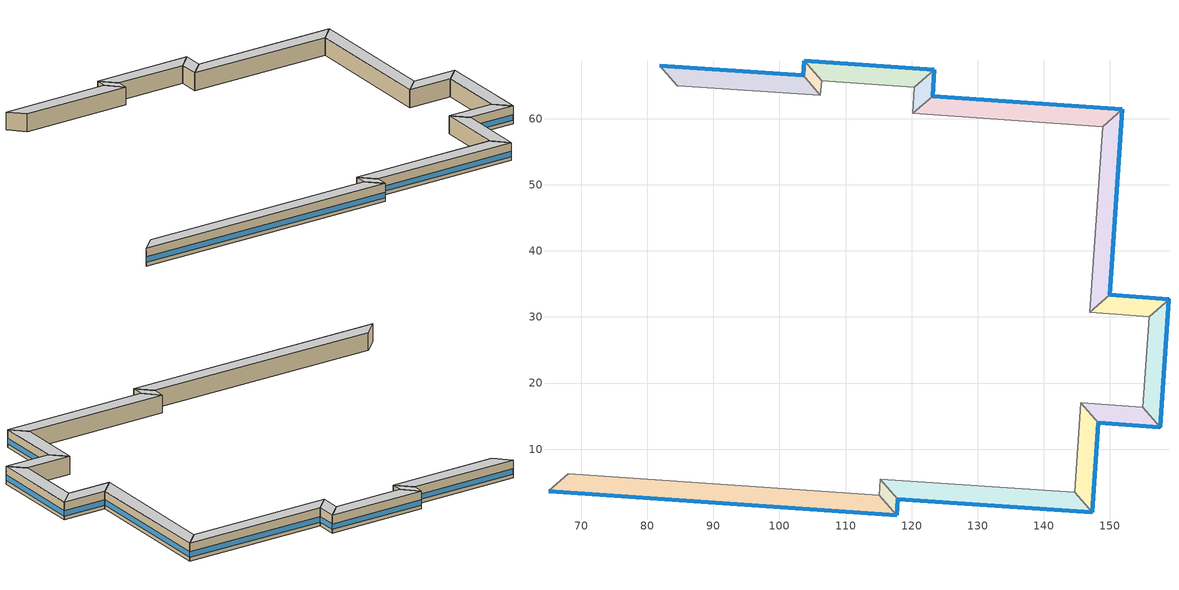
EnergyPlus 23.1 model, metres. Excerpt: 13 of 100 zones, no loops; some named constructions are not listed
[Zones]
Building Story 1 ThermalZone 10
 floor ground (Typical Insulated Carpeted 8in Slab Floor): 157.59,13.33 148.22,14 145.59,17.01 154.97,16.35 z0
 wall outside (Typical Insulated Steel Framed Exterior Wall R-12.99): 148.22,14 157.59,13.33 z0:3.6
 wall adiabatic (Typical Interior Wall): 157.59,13.33 154.97,16.35 145.59,17.01 148.22,14 z0:3.6
 window (U 0.55 SHGC 0.25): 148.24,13.99 157.57,13.33 z0.76:1.85
 ceiling adiabatic (Typical Interior Floor): 154.97,16.35 145.59,17.01 148.22,14 157.59,13.33 z3.6
Building Story 1 ThermalZone 11
 floor ground (Typical Insulated Carpeted 8in Slab Floor): 148.22,14 147.3,0.45 144.67,3.46 145.59,17.01 z0
 wall outside (Typical Insulated Steel Framed Exterior Wall R-12.99): 147.3,0.45 148.22,14 z0:3.6
 wall adiabatic (Typical Interior Wall): 148.22,14 145.59,17.01 144.67,3.46 147.3,0.45 z0:3.6
 window (U 0.55 SHGC 0.25): 147.3,0.47 148.21,13.97 z0.76:1.85
 ceiling adiabatic (Typical Interior Floor): 145.59,17.01 144.67,3.46 147.3,0.45 148.22,14 z3.6
Building Story 1 ThermalZone 12
 floor ground (Typical Insulated Carpeted 8in Slab Floor): 147.3,0.45 117.9,2.44 115.27,5.46 144.67,3.46 z0
 wall outside (Typical Insulated Steel Framed Exterior Wall R-12.99): 117.9,2.44 147.3,0.45 z0:3.6
 wall adiabatic (Typical Interior Wall): 147.3,0.45 144.67,3.46 115.27,5.46 117.9,2.44 z0:3.6
 window (U 0.55 SHGC 0.25): 117.93,2.44 147.27,0.45 z0.76:1.84
 ceiling adiabatic (Typical Interior Floor): 144.67,3.46 115.27,5.46 117.9,2.44 147.3,0.45 z3.6
Building Story 1 ThermalZone 13
 floor ground (Typical Insulated Carpeted 8in Slab Floor): 117.9,2.44 117.74,0 115.11,3.02 115.27,5.46 z0
 wall outside (Typical Insulated Steel Framed Exterior Wall R-12.99): 117.74,0 117.9,2.44 z0:3.6
 wall adiabatic (Typical Interior Wall): 117.9,2.44 115.27,5.46 115.11,3.02 117.74,0 z0:3.6
 window (U 0.55 SHGC 0.25): 117.74,0.03 117.9,2.42 z0.76:1.86
 ceiling adiabatic (Typical Interior Ceiling): 115.27,5.46 115.11,3.02 117.74,0 117.9,2.44 z3.6
Building Story 1 ThermalZone 14
 floor ground (Typical Insulated Carpeted 8in Slab Floor): 117.74,0 65.06,3.67 68.09,6.29 115.11,3.02 z0
 wall outside (Typical Insulated Steel Framed Exterior Wall R-12.99): 65.06,3.67 117.74,0 z0:3.6
 wall adiabatic (Typical Interior Wall): 117.74,0 115.11,3.02 68.09,6.29 65.06,3.67 z0:3.6
 window (U 0.55 SHGC 0.25): 65.09,3.66 117.71,0 z0.76:1.84
 ceiling adiabatic (Typical Interior Ceiling): 115.11,3.02 68.09,6.29 65.06,3.67 117.74,0 z3.6
Building Story 1 ThermalZone 2
 floor ground (Typical Insulated Carpeted 8in Slab Floor): 81.9,67.97 103.58,66.53 106.2,63.5 84.54,64.97 z0
 wall outside (Typical Insulated Steel Framed Exterior Wall R-12.99): 103.58,66.53 81.9,67.97 z0:3.6
 wall adiabatic (Typical Interior Wall): 81.9,67.97 84.54,64.97 106.2,63.5 103.58,66.53 z0:3.6
 window (U 0.55 SHGC 0.25): 103.56,66.53 81.92,67.97 z0.76:1.84
 ceiling adiabatic (Typical Interior Floor): 84.54,64.97 106.2,63.5 103.58,66.53 81.9,67.97 z3.6
Building Story 1 ThermalZone 3
 floor ground (Typical Insulated Carpeted 8in Slab Floor): 103.58,66.53 103.75,68.75 106.37,65.72 106.2,63.5 z0
 wall outside (Typical Insulated Steel Framed Exterior Wall R-12.99): 103.75,68.75 103.58,66.53 z0:3.6
 wall adiabatic (Typical Interior Wall): 103.58,66.53 106.2,63.5 106.37,65.72 103.75,68.75 z0:3.6
 window (U 0.55 SHGC 0.25): 103.75,68.72 103.59,66.55 z0.76:1.87
 ceiling adiabatic (Typical Interior Floor): 106.2,63.5 106.37,65.72 103.75,68.75 103.58,66.53 z3.6
Building Story 1 ThermalZone 4
 floor ground (Typical Insulated Carpeted 8in Slab Floor): 103.75,68.75 123.43,67.41 120.42,64.78 106.37,65.72 z0
 wall outside (Typical Insulated Steel Framed Exterior Wall R-12.99): 123.43,67.41 103.75,68.75 z0:3.6
 wall adiabatic (Typical Interior Wall): 103.75,68.75 106.37,65.72 120.42,64.78 123.43,67.41 z0:3.6
 window (U 0.55 SHGC 0.25): 123.4,67.42 103.78,68.75 z0.76:1.84
 ceiling adiabatic (Typical Interior Floor): 106.37,65.72 120.42,64.78 123.43,67.41 103.75,68.75 z3.6
Building Story 1 ThermalZone 5
 floor ground (Typical Insulated Carpeted 8in Slab Floor): 123.43,67.41 123.18,63.42 120.17,60.78 120.42,64.78 z0
 wall outside (Typical Insulated Steel Framed Exterior Wall R-12.99): 123.18,63.42 123.43,67.41 z0:3.6
 wall adiabatic (Typical Interior Wall): 123.43,67.41 120.42,64.78 120.17,60.78 123.18,63.42 z0:3.6
 window (U 0.55 SHGC 0.25): 123.18,63.44 123.43,67.39 z0.76:1.86
 ceiling adiabatic (Typical Interior Floor): 120.42,64.78 120.17,60.78 123.18,63.42 123.43,67.41 z3.6
Building Story 1 ThermalZone 6
 floor ground (Typical Insulated Carpeted 8in Slab Floor): 123.18,63.42 151.9,61.42 148.88,58.79 120.17,60.78 z0
 wall outside (Typical Insulated Steel Framed Exterior Wall R-12.99): 151.9,61.42 123.18,63.42 z0:3.6
 wall adiabatic (Typical Interior Wall): 123.18,63.42 120.17,60.78 148.88,58.79 151.9,61.42 z0:3.6
 window (U 0.55 SHGC 0.25): 151.87,61.42 123.2,63.41 z0.76:1.84
 ceiling adiabatic (Typical Interior Floor): 120.17,60.78 148.88,58.79 151.9,61.42 123.18,63.42 z3.6
Building Story 1 ThermalZone 7
 floor ground (Typical Insulated Carpeted 8in Slab Floor): 151.9,61.42 149.97,33.32 146.95,30.7 148.88,58.79 z0
 wall outside (Typical Insulated Steel Framed Exterior Wall R-12.99): 149.97,33.32 151.9,61.42 z0:3.6
 wall adiabatic (Typical Interior Wall): 151.9,61.42 148.88,58.79 146.95,30.7 149.97,33.32 z0:3.6
 window (U 0.55 SHGC 0.25): 149.98,33.34 151.9,61.39 z0.76:1.84
 ceiling adiabatic (Typical Interior Floor): 148.88,58.79 146.95,30.7 149.97,33.32 151.9,61.42 z3.6
Building Story 1 ThermalZone 8
 floor ground (Typical Insulated Carpeted 8in Slab Floor): 149.97,33.32 158.93,32.65 155.91,30.03 146.95,30.7 z0
 wall outside (Typical Insulated Steel Framed Exterior Wall R-12.99): 158.93,32.65 149.97,33.32 z0:3.6
 wall adiabatic (Typical Interior Wall): 149.97,33.32 146.95,30.7 155.91,30.03 158.93,32.65 z0:3.6
 window (U 0.55 SHGC 0.25): 158.91,32.66 150,33.32 z0.76:1.85
 ceiling adiabatic (Typical Interior Floor): 146.95,30.7 155.91,30.03 158.93,32.65 149.97,33.32 z3.6
Building Story 1 ThermalZone 9
 floor ground (Typical Insulated Carpeted 8in Slab Floor): 158.93,32.65 157.59,13.33 154.97,16.35 155.91,30.03 z0
 wall outside (Typical Insulated Steel Framed Exterior Wall R-12.99): 157.59,13.33 158.93,32.65 z0:3.6
 wall adiabatic (Typical Interior Wall): 158.93,32.65 155.91,30.03 154.97,16.35 157.59,13.33 z0:3.6
 window (U 0.55 SHGC 0.25): 157.6,13.35 158.93,32.63 z0.76:1.84
 ceiling adiabatic (Typical Interior Floor): 155.91,30.03 154.97,16.35 157.59,13.33 158.93,32.65 z3.6
[Material] Thermal Absorptance=0.9; Solar Absorptance=0.7
Name | Roughness | Thickness {m} | Conductivity {W/m-K} | Density {kg/m3} | Specific Heat {J/kg-K} | Visible Absorptance
100mm Normalweight concrete floor | MediumRough | 0.1016 | 2.31045 | 2322 | 832.557 | 0.7
25mm Stucco | Smooth | 0.0254 | 0.72 | 1856 | 840 | 0.7
5/8 in. Gypsum Board | MediumSmooth | 0.0159 | 0.16 | 800 | 1090 | 0.7
8 in. Normalweight Concrete Floor | MediumRough | 0.2032 | 2.31 | 2322 | 832 | 0.7
G01 13mm gypsum board | Smooth | 0.0127 | 0.160031 | 800.001 | 1090.73 | 0.5
[Material:NoMass] Roughness=Smooth; Thermal Absorptance=0.9; Solar Absorptance=0.7
Name | Thermal Resistance {m2-K/W} | Visible Absorptance
CP02 CARPET PAD; Typical Carpet Pad | 0.21648 | 0.8
Typical Insulation R-10.81 | 1.90342 | 0.7
[WindowMaterial:Gas]
Gap_1_W_0_0032: Gas Type=Air; Thickness {m}=0.0032
[WindowMaterial:Glazing] Optical Data Type=SpectralAverage; Infrared Transmittance at Normal Incidence=0; Back Side Infrared Hemispherical Emissivity=0.84; Conductivity {W/m-K}=1; Dirt Correction Factor for Solar and Visible Transmittance=1; Solar Diffusing=No
Name | Thickness {m} | Solar Transmittance at Normal Incidence | Front Side Solar Reflectance at Normal Incidence | Back Side Solar Reflectance at Normal Incidence | Visible Transmittance at Normal Incidence | Front Side Visible Reflectance at Normal Incidence | Back Side Visible Reflectance at Normal Incidence | Front Side Infrared Hemispherical Emissivity
Glass_2022F_LayerAvg | 0.0039 | 0.355897 | 0.394095 | 0.265645 | 0.677694 | 0.042734 | 0.05547 | 0.046
Glass_2175_LayerAvg | 0.0086 | 0.167758 | 0.217606 | 0.437978 | 0.416044 | 0.078729 | 0.10654 | 0.84
[Construction]
Typical Insulated Carpeted 8in Slab Floor: 8 in. Normalweight Concrete Floor, Typical Carpet Pad
Typical Insulated Steel Framed Exterior Wall R-12.99: 25mm Stucco, 5/8 in. Gypsum Board, Typical Insulation R-10.81, 5/8 in. Gypsum Board
Typical Interior Ceiling: CP02 CARPET PAD, 100mm Normalweight concrete floor
Typical Interior Floor: 100mm Normalweight concrete floor, CP02 CARPET PAD
Typical Interior Wall: G01 13mm gypsum board, G01 13mm gypsum board
U 0.55 SHGC 0.25: Glass_2175_LayerAvg, Gap_1_W_0_0032, Glass_2022F_LayerAvg
[Zone] Multiplier=1; Part of Total Floor Area=Yes
Building Story 1 ThermalZone 10; Building Story 1 ThermalZone 11; Building Story 1 ThermalZone 12; Building Story 1 ThermalZone 13; Building Story 1 ThermalZone 14; Building Story 1 ThermalZone 2; Building Story 1 ThermalZone 3; Building Story 1 ThermalZone 4; Building Story 1 ThermalZone 5; Building Story 1 ThermalZone 6; Building Story 1 ThermalZone 7; Building Story 1 ThermalZone 8; Building Story 1 ThermalZone 9
[Space] Space Type=Story Ground Blended Space Type
Name | Zone
Building Story 1 Space 10 | Building Story 1 ThermalZone 10
Building Story 1 Space 11 | Building Story 1 ThermalZone 11
Building Story 1 Space 12 | Building Story 1 ThermalZone 12
Building Story 1 Space 13 | Building Story 1 ThermalZone 13
Building Story 1 Space 14 | Building Story 1 ThermalZone 14
Building Story 1 Space 2 | Building Story 1 ThermalZone 2
Building Story 1 Space 3 | Building Story 1 ThermalZone 3
Building Story 1 Space 4 | Building Story 1 ThermalZone 4
Building Story 1 Space 5 | Building Story 1 ThermalZone 5
Building Story 1 Space 6 | Building Story 1 ThermalZone 6
Building Story 1 Space 7 | Building Story 1 ThermalZone 7
Building Story 1 Space 8 | Building Story 1 ThermalZone 8
Building Story 1 Space 9 | Building Story 1 ThermalZone 9
[InternalMass] Construction=InteriorFurnishings 1
Name | Zone or ZoneList | Space or SpaceList | Surface Area {m2}
Building Story 1 Space 5 Office OfficeLarge Data Center A  - Story Ground Mass; Building Story 1 Space 5 Office OfficeLarge Data Center C  - Story Ground Mass | Building Story 1 ThermalZone 5 | Building Story 1 Space 5 | 0.0201171
Building Story 1 Space 6 Office OfficeLarge Data Center A  - Story Ground Mass; Building Story 1 Space 6 Office OfficeLarge Data Center C  - Story Ground Mass | Building Story 1 ThermalZone 6 | Building Story 1 Space 6 | 0.144499
Building Story 1 Space 7 Office OfficeLarge Data Center A  - Story Ground Mass; Building Story 1 Space 7 Office OfficeLarge Data Center C  - Story Ground Mass | Building Story 1 ThermalZone 7 | Building Story 1 Space 7 | 0.141323
Building Story 1 Space 8 Office OfficeLarge Data Center A  - Story Ground Mass; Building Story 1 Space 8 Office OfficeLarge Data Center C  - Story Ground Mass | Building Story 1 ThermalZone 8 | Building Story 1 Space 8 | 0.0451333
Building Story 1 Space 9 Office OfficeLarge Data Center A  - Story Ground Mass; Building Story 1 Space 9 Office OfficeLarge Data Center C  - Story Ground Mass | Building Story 1 ThermalZone 9 | Building Story 1 Space 9 | 0.082965
Building Story 1 Space 10 Office OfficeLarge Data Center A  - Story Ground Mass; Building Story 1 Space 10 Office OfficeLarge Data Center C  - Story Ground Mass | Building Story 1 ThermalZone 10 | Building Story 1 Space 10 | 0.0470632
Building Story 1 Space 12 Office OfficeLarge Data Center A  - Story Ground Mass; Building Story 1 Space 12 Office OfficeLarge Data Center C  - Story Ground Mass | Building Story 1 ThermalZone 12 | Building Story 1 Space 12 | 0.147622
Building Story 1 Space 4 Office OfficeLarge Data Center A  - Story Ground Mass; Building Story 1 Space 4 Office OfficeLarge Data Center C  - Story Ground Mass | Building Story 1 ThermalZone 4 | Building Story 1 Space 4 | 0.0849601
Building Story 1 Space 14 Office OfficeLarge Data Center A  - Story Ground Mass; Building Story 1 Space 14 Office OfficeLarge Data Center C  - Story Ground Mass | Building Story 1 ThermalZone 14 | Building Story 1 Space 14 | 0.250158
Building Story 1 Space 11 Office OfficeLarge Data Center A  - Story Ground Mass; Building Story 1 Space 11 Office OfficeLarge Data Center C  - Story Ground Mass | Building Story 1 ThermalZone 11 | Building Story 1 Space 11 | 0.0680138
Building Story 1 Space 3 Office OfficeLarge Data Center A  - Story Ground Mass; Building Story 1 Space 3 Office OfficeLarge Data Center C  - Story Ground Mass | Building Story 1 ThermalZone 3 | Building Story 1 Space 3 | 0.0111984
Building Story 1 Space 13 Office OfficeLarge Data Center A  - Story Ground Mass; Building Story 1 Space 13 Office OfficeLarge Data Center C  - Story Ground Mass | Building Story 1 ThermalZone 13 | Building Story 1 Space 13 | 0.0122582
Building Story 1 Space 2 Office OfficeLarge Data Center A  - Story Ground Mass; Building Story 1 Space 2 Office OfficeLarge Data Center C  - Story Ground Mass | Building Story 1 ThermalZone 2 | Building Story 1 Space 2 | 0.108842
Building Story 1 Space 5 Office OfficeLarge Data Center B  - Story Ground Mass | Building Story 1 ThermalZone 5 | Building Story 1 Space 5 | 0.30136
Building Story 1 Space 6 Office OfficeLarge Data Center B  - Story Ground Mass | Building Story 1 ThermalZone 6 | Building Story 1 Space 6 | 2.16463
Building Story 1 Space 7 Office OfficeLarge Data Center B  - Story Ground Mass | Building Story 1 ThermalZone 7 | Building Story 1 Space 7 | 2.11706
Building Story 1 Space 8 Office OfficeLarge Data Center B  - Story Ground Mass | Building Story 1 ThermalZone 8 | Building Story 1 Space 8 | 0.676111
Building Story 1 Space 9 Office OfficeLarge Data Center B  - Story Ground Mass | Building Story 1 ThermalZone 9 | Building Story 1 Space 9 | 1.24284
Building Story 1 Space 10 Office OfficeLarge Data Center B  - Story Ground Mass | Building Story 1 ThermalZone 10 | Building Story 1 Space 10 | 0.70502
Building Story 1 Space 12 Office OfficeLarge Data Center B  - Story Ground Mass | Building Story 1 ThermalZone 12 | Building Story 1 Space 12 | 2.21143
Building Story 1 Space 4 Office OfficeLarge Data Center B  - Story Ground Mass | Building Story 1 ThermalZone 4 | Building Story 1 Space 4 | 1.27273
Building Story 1 Space 14 Office OfficeLarge Data Center B  - Story Ground Mass | Building Story 1 ThermalZone 14 | Building Story 1 Space 14 | 3.74744
Building Story 1 Space 11 Office OfficeLarge Data Center B  - Story Ground Mass | Building Story 1 ThermalZone 11 | Building Story 1 Space 11 | 1.01887
Building Story 1 Space 3 Office OfficeLarge Data Center B  - Story Ground Mass | Building Story 1 ThermalZone 3 | Building Story 1 Space 3 | 0.167755
Building Story 1 Space 13 Office OfficeLarge Data Center B  - Story Ground Mass | Building Story 1 ThermalZone 13 | Building Story 1 Space 13 | 0.183632
Building Story 1 Space 2 Office OfficeLarge Data Center B  - Story Ground Mass | Building Story 1 ThermalZone 2 | Building Story 1 Space 2 | 1.63049
Building Story 1 Space 5 Office OfficeLarge Main Data Center A  - Story Ground Mass; Building Story 1 Space 5 Office OfficeLarge Main Data Center C  - Story Ground Mass | Building Story 1 ThermalZone 5 | Building Story 1 Space 5 | 0.036168
Building Story 1 Space 6 Office OfficeLarge Main Data Center A  - Story Ground Mass; Building Story 1 Space 6 Office OfficeLarge Main Data Center C  - Story Ground Mass | Building Story 1 ThermalZone 6 | Building Story 1 Space 6 | 0.25979
Building Story 1 Space 7 Office OfficeLarge Main Data Center A  - Story Ground Mass; Building Story 1 Space 7 Office OfficeLarge Main Data Center C  - Story Ground Mass | Building Story 1 ThermalZone 7 | Building Story 1 Space 7 | 0.25408
Building Story 1 Space 8 Office OfficeLarge Main Data Center A  - Story Ground Mass; Building Story 1 Space 8 Office OfficeLarge Main Data Center C  - Story Ground Mass | Building Story 1 ThermalZone 8 | Building Story 1 Space 8 | 0.081144
Building Story 1 Space 9 Office OfficeLarge Main Data Center A  - Story Ground Mass; Building Story 1 Space 9 Office OfficeLarge Main Data Center C  - Story Ground Mass | Building Story 1 ThermalZone 9 | Building Story 1 Space 9 | 0.14916
Building Story 1 Space 10 Office OfficeLarge Main Data Center A  - Story Ground Mass; Building Story 1 Space 10 Office OfficeLarge Main Data Center C  - Story Ground Mass | Building Story 1 ThermalZone 10 | Building Story 1 Space 10 | 0.0846136
Building Story 1 Space 12 Office OfficeLarge Main Data Center A  - Story Ground Mass; Building Story 1 Space 12 Office OfficeLarge Main Data Center C  - Story Ground Mass | Building Story 1 ThermalZone 12 | Building Story 1 Space 12 | 0.265406
Building Story 1 Space 4 Office OfficeLarge Main Data Center A  - Story Ground Mass; Building Story 1 Space 4 Office OfficeLarge Main Data Center C  - Story Ground Mass | Building Story 1 ThermalZone 4 | Building Story 1 Space 4 | 0.152747
Building Story 1 Space 14 Office OfficeLarge Main Data Center A  - Story Ground Mass; Building Story 1 Space 14 Office OfficeLarge Main Data Center C  - Story Ground Mass | Building Story 1 ThermalZone 14 | Building Story 1 Space 14 | 0.449753
Building Story 1 Space 11 Office OfficeLarge Main Data Center A  - Story Ground Mass; Building Story 1 Space 11 Office OfficeLarge Main Data Center C  - Story Ground Mass | Building Story 1 ThermalZone 11 | Building Story 1 Space 11 | 0.12228
Building Story 1 Space 3 Office OfficeLarge Main Data Center A  - Story Ground Mass; Building Story 1 Space 3 Office OfficeLarge Main Data Center C  - Story Ground Mass | Building Story 1 ThermalZone 3 | Building Story 1 Space 3 | 0.0201333
Building Story 1 Space 13 Office OfficeLarge Main Data Center A  - Story Ground Mass; Building Story 1 Space 13 Office OfficeLarge Main Data Center C  - Story Ground Mass | Building Story 1 ThermalZone 13 | Building Story 1 Space 13 | 0.0220387
Building Story 1 Space 2 Office OfficeLarge Main Data Center A  - Story Ground Mass; Building Story 1 Space 2 Office OfficeLarge Main Data Center C  - Story Ground Mass | Building Story 1 ThermalZone 2 | Building Story 1 Space 2 | 0.195685
Building Story 1 Space 5 Office OfficeLarge Main Data Center B  - Story Ground Mass | Building Story 1 ThermalZone 5 | Building Story 1 Space 5 | 0.541807
Building Story 1 Space 6 Office OfficeLarge Main Data Center B  - Story Ground Mass | Building Story 1 ThermalZone 6 | Building Story 1 Space 6 | 3.89173
Building Story 1 Space 7 Office OfficeLarge Main Data Center B  - Story Ground Mass | Building Story 1 ThermalZone 7 | Building Story 1 Space 7 | 3.8062
Building Story 1 Space 8 Office OfficeLarge Main Data Center B  - Story Ground Mass | Building Story 1 ThermalZone 8 | Building Story 1 Space 8 | 1.21556
Building Story 1 Space 9 Office OfficeLarge Main Data Center B  - Story Ground Mass | Building Story 1 ThermalZone 9 | Building Story 1 Space 9 | 2.23447
Building Story 1 Space 10 Office OfficeLarge Main Data Center B  - Story Ground Mass | Building Story 1 ThermalZone 10 | Building Story 1 Space 10 | 1.26754
Building Story 1 Space 12 Office OfficeLarge Main Data Center B  - Story Ground Mass | Building Story 1 ThermalZone 12 | Building Story 1 Space 12 | 3.97586
Building Story 1 Space 4 Office OfficeLarge Main Data Center B  - Story Ground Mass | Building Story 1 ThermalZone 4 | Building Story 1 Space 4 | 2.2882
Building Story 1 Space 14 Office OfficeLarge Main Data Center B  - Story Ground Mass | Building Story 1 ThermalZone 14 | Building Story 1 Space 14 | 6.73743
Building Story 1 Space 11 Office OfficeLarge Main Data Center B  - Story Ground Mass | Building Story 1 ThermalZone 11 | Building Story 1 Space 11 | 1.83179
Building Story 1 Space 3 Office OfficeLarge Main Data Center B  - Story Ground Mass | Building Story 1 ThermalZone 3 | Building Story 1 Space 3 | 0.301603
Building Story 1 Space 13 Office OfficeLarge Main Data Center B  - Story Ground Mass | Building Story 1 ThermalZone 13 | Building Story 1 Space 13 | 0.330147
Building Story 1 Space 2 Office OfficeLarge Main Data Center B  - Story Ground Mass | Building Story 1 ThermalZone 2 | Building Story 1 Space 2 | 2.93142
Building Story 1 Space 5 SecondarySchool Auditorium A  - Story Ground Mass; Building Story 1 Space 5 SecondarySchool Auditorium C  - Story Ground Mass | Building Story 1 ThermalZone 5 | Building Story 1 Space 5 | 0.161793
Building Story 1 Space 6 SecondarySchool Auditorium A  - Story Ground Mass; Building Story 1 Space 6 SecondarySchool Auditorium C  - Story Ground Mass | Building Story 1 ThermalZone 6 | Building Story 1 Space 6 | 1.16214
Building Story 1 Space 7 SecondarySchool Auditorium A  - Story Ground Mass; Building Story 1 Space 7 SecondarySchool Auditorium C  - Story Ground Mass | Building Story 1 ThermalZone 7 | Building Story 1 Space 7 | 1.1366
Building Story 1 Space 8 SecondarySchool Auditorium A  - Story Ground Mass; Building Story 1 Space 8 SecondarySchool Auditorium C  - Story Ground Mass | Building Story 1 ThermalZone 8 | Building Story 1 Space 8 | 0.362987
Building Story 1 Space 9 SecondarySchool Auditorium A  - Story Ground Mass; Building Story 1 Space 9 SecondarySchool Auditorium C  - Story Ground Mass | Building Story 1 ThermalZone 9 | Building Story 1 Space 9 | 0.66725
Building Story 1 Space 10 SecondarySchool Auditorium A  - Story Ground Mass; Building Story 1 Space 10 SecondarySchool Auditorium C  - Story Ground Mass | Building Story 1 ThermalZone 10 | Building Story 1 Space 10 | 0.378508
Building Story 1 Space 12 SecondarySchool Auditorium A  - Story Ground Mass; Building Story 1 Space 12 SecondarySchool Auditorium C  - Story Ground Mass | Building Story 1 ThermalZone 12 | Building Story 1 Space 12 | 1.18726
Building Story 1 Space 4 SecondarySchool Auditorium A  - Story Ground Mass; Building Story 1 Space 4 SecondarySchool Auditorium C  - Story Ground Mass | Building Story 1 ThermalZone 4 | Building Story 1 Space 4 | 0.683297
Building Story 1 Space 14 SecondarySchool Auditorium A  - Story Ground Mass; Building Story 1 Space 14 SecondarySchool Auditorium C  - Story Ground Mass | Building Story 1 ThermalZone 14 | Building Story 1 Space 14 | 2.01191
Building Story 1 Space 11 SecondarySchool Auditorium A  - Story Ground Mass; Building Story 1 Space 11 SecondarySchool Auditorium C  - Story Ground Mass | Building Story 1 ThermalZone 11 | Building Story 1 Space 11 | 0.547005
Building Story 1 Space 3 SecondarySchool Auditorium A  - Story Ground Mass; Building Story 1 Space 3 SecondarySchool Auditorium C  - Story Ground Mass | Building Story 1 ThermalZone 3 | Building Story 1 Space 3 | 0.0900637
Building Story 1 Space 13 SecondarySchool Auditorium A  - Story Ground Mass; Building Story 1 Space 13 SecondarySchool Auditorium C  - Story Ground Mass | Building Story 1 ThermalZone 13 | Building Story 1 Space 13 | 0.0985874
Building Story 1 Space 2 SecondarySchool Auditorium A  - Story Ground Mass; Building Story 1 Space 2 SecondarySchool Auditorium C  - Story Ground Mass | Building Story 1 ThermalZone 2 | Building Story 1 Space 2 | 0.875372
Building Story 1 Space 5 SecondarySchool Auditorium B  - Story Ground Mass | Building Story 1 ThermalZone 5 | Building Story 1 Space 5 | 2.4237
Building Story 1 Space 6 SecondarySchool Auditorium B  - Story Ground Mass | Building Story 1 ThermalZone 6 | Building Story 1 Space 6 | 17.4092
Building Story 1 Space 7 SecondarySchool Auditorium B  - Story Ground Mass | Building Story 1 ThermalZone 7 | Building Story 1 Space 7 | 17.0265
Building Story 1 Space 8 SecondarySchool Auditorium B  - Story Ground Mass | Building Story 1 ThermalZone 8 | Building Story 1 Space 8 | 5.43766
Building Story 1 Space 9 SecondarySchool Auditorium B  - Story Ground Mass | Building Story 1 ThermalZone 9 | Building Story 1 Space 9 | 9.99561
Building Story 1 Space 10 SecondarySchool Auditorium B  - Story Ground Mass | Building Story 1 ThermalZone 10 | Building Story 1 Space 10 | 5.67016
Building Story 1 Space 12 SecondarySchool Auditorium B  - Story Ground Mass | Building Story 1 ThermalZone 12 | Building Story 1 Space 12 | 17.7855
Building Story 1 Space 4 SecondarySchool Auditorium B  - Story Ground Mass | Building Story 1 ThermalZone 4 | Building Story 1 Space 4 | 10.236
Building Story 1 Space 14 SecondarySchool Auditorium B  - Story Ground Mass | Building Story 1 ThermalZone 14 | Building Story 1 Space 14 | 30.139
Building Story 1 Space 11 SecondarySchool Auditorium B  - Story Ground Mass | Building Story 1 ThermalZone 11 | Building Story 1 Space 11 | 8.19429
Building Story 1 Space 3 SecondarySchool Auditorium B  - Story Ground Mass | Building Story 1 ThermalZone 3 | Building Story 1 Space 3 | 1.34918
Building Story 1 Space 13 SecondarySchool Auditorium B  - Story Ground Mass | Building Story 1 ThermalZone 13 | Building Story 1 Space 13 | 1.47687
Building Story 1 Space 2 SecondarySchool Auditorium B  - Story Ground Mass | Building Story 1 ThermalZone 2 | Building Story 1 Space 2 | 13.1133
Building Story 1 Space 5 SecondarySchool Cafeteria A  - Story Ground Mass; Building Story 1 Space 5 SecondarySchool Cafeteria C  - Story Ground Mass | Building Story 1 ThermalZone 5 | Building Story 1 Space 5 | 0.102405
Building Story 1 Space 6 SecondarySchool Cafeteria A  - Story Ground Mass; Building Story 1 Space 6 SecondarySchool Cafeteria C  - Story Ground Mass | Building Story 1 ThermalZone 6 | Building Story 1 Space 6 | 0.735559
Building Story 1 Space 7 SecondarySchool Cafeteria A  - Story Ground Mass; Building Story 1 Space 7 SecondarySchool Cafeteria C  - Story Ground Mass | Building Story 1 ThermalZone 7 | Building Story 1 Space 7 | 0.719393
Building Story 1 Space 8 SecondarySchool Cafeteria A  - Story Ground Mass; Building Story 1 Space 8 SecondarySchool Cafeteria C  - Story Ground Mass | Building Story 1 ThermalZone 8 | Building Story 1 Space 8 | 0.229748
Building Story 1 Space 9 SecondarySchool Cafeteria A  - Story Ground Mass; Building Story 1 Space 9 SecondarySchool Cafeteria C  - Story Ground Mass | Building Story 1 ThermalZone 9 | Building Story 1 Space 9 | 0.422327
Building Story 1 Space 10 SecondarySchool Cafeteria A  - Story Ground Mass; Building Story 1 Space 10 SecondarySchool Cafeteria C  - Story Ground Mass | Building Story 1 ThermalZone 10 | Building Story 1 Space 10 | 0.239572
Building Story 1 Space 12 SecondarySchool Cafeteria A  - Story Ground Mass; Building Story 1 Space 12 SecondarySchool Cafeteria C  - Story Ground Mass | Building Story 1 ThermalZone 12 | Building Story 1 Space 12 | 0.751461
Building Story 1 Space 4 SecondarySchool Cafeteria A  - Story Ground Mass; Building Story 1 Space 4 SecondarySchool Cafeteria C  - Story Ground Mass | Building Story 1 ThermalZone 4 | Building Story 1 Space 4 | 0.432483
Building Story 1 Space 14 SecondarySchool Cafeteria A  - Story Ground Mass; Building Story 1 Space 14 SecondarySchool Cafeteria C  - Story Ground Mass | Building Story 1 ThermalZone 14 | Building Story 1 Space 14 | 1.27341
Building Story 1 Space 11 SecondarySchool Cafeteria A  - Story Ground Mass; Building Story 1 Space 11 SecondarySchool Cafeteria C  - Story Ground Mass | Building Story 1 ThermalZone 11 | Building Story 1 Space 11 | 0.346219
Building Story 1 Space 3 SecondarySchool Cafeteria A  - Story Ground Mass; Building Story 1 Space 3 SecondarySchool Cafeteria C  - Story Ground Mass | Building Story 1 ThermalZone 3 | Building Story 1 Space 3 | 0.0570046
Building Story 1 Space 13 SecondarySchool Cafeteria A  - Story Ground Mass; Building Story 1 Space 13 SecondarySchool Cafeteria C  - Story Ground Mass | Building Story 1 ThermalZone 13 | Building Story 1 Space 13 | 0.0623996
Building Story 1 Space 2 SecondarySchool Cafeteria A  - Story Ground Mass; Building Story 1 Space 2 SecondarySchool Cafeteria C  - Story Ground Mass | Building Story 1 ThermalZone 2 | Building Story 1 Space 2 | 0.554055
Building Story 1 Space 5 SecondarySchool Cafeteria B  - Story Ground Mass | Building Story 1 ThermalZone 5 | Building Story 1 Space 5 | 1.53405
Building Story 1 Space 6 SecondarySchool Cafeteria B  - Story Ground Mass | Building Story 1 ThermalZone 6 | Building Story 1 Space 6 | 11.0189
Building Story 1 Space 7 SecondarySchool Cafeteria B  - Story Ground Mass | Building Story 1 ThermalZone 7 | Building Story 1 Space 7 | 10.7767
Building Story 1 Space 8 SecondarySchool Cafeteria B  - Story Ground Mass | Building Story 1 ThermalZone 8 | Building Story 1 Space 8 | 3.44169
Building Story 1 Space 9 SecondarySchool Cafeteria B  - Story Ground Mass | Building Story 1 ThermalZone 9 | Building Story 1 Space 9 | 6.32658
Building Story 1 Space 10 SecondarySchool Cafeteria B  - Story Ground Mass | Building Story 1 ThermalZone 10 | Building Story 1 Space 10 | 3.58885
Building Story 1 Space 12 SecondarySchool Cafeteria B  - Story Ground Mass | Building Story 1 ThermalZone 12 | Building Story 1 Space 12 | 11.2571
Building Story 1 Space 4 SecondarySchool Cafeteria B  - Story Ground Mass | Building Story 1 ThermalZone 4 | Building Story 1 Space 4 | 6.47873
Building Story 1 Space 14 SecondarySchool Cafeteria B  - Story Ground Mass | Building Story 1 ThermalZone 14 | Building Story 1 Space 14 | 19.0761
Building Story 1 Space 11 SecondarySchool Cafeteria B  - Story Ground Mass | Building Story 1 ThermalZone 11 | Building Story 1 Space 11 | 5.18647
Building Story 1 Space 3 SecondarySchool Cafeteria B  - Story Ground Mass | Building Story 1 ThermalZone 3 | Building Story 1 Space 3 | 0.853946
Building Story 1 Space 13 SecondarySchool Cafeteria B  - Story Ground Mass | Building Story 1 ThermalZone 13 | Building Story 1 Space 13 | 0.934764
Building Story 1 Space 2 SecondarySchool Cafeteria B  - Story Ground Mass | Building Story 1 ThermalZone 2 | Building Story 1 Space 2 | 8.2999
Building Story 1 Space 5 SecondarySchool ComputerRoom A  - Story Ground Mass; Building Story 1 Space 5 SecondarySchool ComputerRoom C  - Story Ground Mass | Building Story 1 ThermalZone 5 | Building Story 1 Space 5 | 0.156335
Building Story 1 Space 6 SecondarySchool ComputerRoom A  - Story Ground Mass; Building Story 1 Space 6 SecondarySchool ComputerRoom C  - Story Ground Mass | Building Story 1 ThermalZone 6 | Building Story 1 Space 6 | 1.12294
Building Story 1 Space 7 SecondarySchool ComputerRoom A  - Story Ground Mass; Building Story 1 Space 7 SecondarySchool ComputerRoom C  - Story Ground Mass | Building Story 1 ThermalZone 7 | Building Story 1 Space 7 | 1.09826
Building Story 1 Space 8 SecondarySchool ComputerRoom A  - Story Ground Mass; Building Story 1 Space 8 SecondarySchool ComputerRoom C  - Story Ground Mass | Building Story 1 ThermalZone 8 | Building Story 1 Space 8 | 0.350744
Building Story 1 Space 9 SecondarySchool ComputerRoom A  - Story Ground Mass; Building Story 1 Space 9 SecondarySchool ComputerRoom C  - Story Ground Mass | Building Story 1 ThermalZone 9 | Building Story 1 Space 9 | 0.644744
Building Story 1 Space 10 SecondarySchool ComputerRoom A  - Story Ground Mass; Building Story 1 Space 10 SecondarySchool ComputerRoom C  - Story Ground Mass | Building Story 1 ThermalZone 10 | Building Story 1 Space 10 | 0.365741
Building Story 1 Space 12 SecondarySchool ComputerRoom A  - Story Ground Mass; Building Story 1 Space 12 SecondarySchool ComputerRoom C  - Story Ground Mass | Building Story 1 ThermalZone 12 | Building Story 1 Space 12 | 1.14721
Building Story 1 Space 4 SecondarySchool ComputerRoom A  - Story Ground Mass; Building Story 1 Space 4 SecondarySchool ComputerRoom C  - Story Ground Mass | Building Story 1 ThermalZone 4 | Building Story 1 Space 4 | 0.660249
Building Story 1 Space 14 SecondarySchool ComputerRoom A  - Story Ground Mass; Building Story 1 Space 14 SecondarySchool ComputerRoom C  - Story Ground Mass | Building Story 1 ThermalZone 14 | Building Story 1 Space 14 | 1.94405
Building Story 1 Space 11 SecondarySchool ComputerRoom A  - Story Ground Mass; Building Story 1 Space 11 SecondarySchool ComputerRoom C  - Story Ground Mass | Building Story 1 ThermalZone 11 | Building Story 1 Space 11 | 0.528554
Building Story 1 Space 3 SecondarySchool ComputerRoom A  - Story Ground Mass; Building Story 1 Space 3 SecondarySchool ComputerRoom C  - Story Ground Mass | Building Story 1 ThermalZone 3 | Building Story 1 Space 3 | 0.0870259
Building Story 1 Space 13 SecondarySchool ComputerRoom A  - Story Ground Mass; Building Story 1 Space 13 SecondarySchool ComputerRoom C  - Story Ground Mass | Building Story 1 ThermalZone 13 | Building Story 1 Space 13 | 0.095262
Building Story 1 Space 2 SecondarySchool ComputerRoom A  - Story Ground Mass; Building Story 1 Space 2 SecondarySchool ComputerRoom C  - Story Ground Mass | Building Story 1 ThermalZone 2 | Building Story 1 Space 2 | 0.845845
Building Story 1 Space 5 SecondarySchool ComputerRoom B  - Story Ground Mass | Building Story 1 ThermalZone 5 | Building Story 1 Space 5 | 2.34195
Building Story 1 Space 6 SecondarySchool ComputerRoom B  - Story Ground Mass | Building Story 1 ThermalZone 6 | Building Story 1 Space 6 | 16.8219
Building Story 1 Space 7 SecondarySchool ComputerRoom B  - Story Ground Mass | Building Story 1 ThermalZone 7 | Building Story 1 Space 7 | 16.4522
Building Story 1 Space 8 SecondarySchool ComputerRoom B  - Story Ground Mass | Building Story 1 ThermalZone 8 | Building Story 1 Space 8 | 5.25424
Building Story 1 Space 9 SecondarySchool ComputerRoom B  - Story Ground Mass | Building Story 1 ThermalZone 9 | Building Story 1 Space 9 | 9.65845
Building Story 1 Space 10 SecondarySchool ComputerRoom B  - Story Ground Mass | Building Story 1 ThermalZone 10 | Building Story 1 Space 10 | 5.47891
Building Story 1 Space 12 SecondarySchool ComputerRoom B  - Story Ground Mass | Building Story 1 ThermalZone 12 | Building Story 1 Space 12 | 17.1856
Building Story 1 Space 4 SecondarySchool ComputerRoom B  - Story Ground Mass | Building Story 1 ThermalZone 4 | Building Story 1 Space 4 | 9.89072
Building Story 1 Space 14 SecondarySchool ComputerRoom B  - Story Ground Mass | Building Story 1 ThermalZone 14 | Building Story 1 Space 14 | 29.1224
Building Story 1 Space 11 SecondarySchool ComputerRoom B  - Story Ground Mass | Building Story 1 ThermalZone 11 | Building Story 1 Space 11 | 7.9179
Building Story 1 Space 3 SecondarySchool ComputerRoom B  - Story Ground Mass | Building Story 1 ThermalZone 3 | Building Story 1 Space 3 | 1.30367
Building Story 1 Space 13 SecondarySchool ComputerRoom B  - Story Ground Mass | Building Story 1 ThermalZone 13 | Building Story 1 Space 13 | 1.42705
Building Story 1 Space 2 SecondarySchool ComputerRoom B  - Story Ground Mass | Building Story 1 ThermalZone 2 | Building Story 1 Space 2 | 12.671
Building Story 1 Space 5 SecondarySchool Gym A  - Story Ground Mass; Building Story 1 Space 5 SecondarySchool Gym C  - Story Ground Mass | Building Story 1 ThermalZone 5 | Building Story 1 Space 5 | 0.211469
Building Story 1 Space 6 SecondarySchool Gym A  - Story Ground Mass; Building Story 1 Space 6 SecondarySchool Gym C  - Story Ground Mass | Building Story 1 ThermalZone 6 | Building Story 1 Space 6 | 1.51895
Building Story 1 Space 7 SecondarySchool Gym A  - Story Ground Mass; Building Story 1 Space 7 SecondarySchool Gym C  - Story Ground Mass | Building Story 1 ThermalZone 7 | Building Story 1 Space 7 | 1.48557
Building Story 1 Space 8 SecondarySchool Gym A  - Story Ground Mass; Building Story 1 Space 8 SecondarySchool Gym C  - Story Ground Mass | Building Story 1 ThermalZone 8 | Building Story 1 Space 8 | 0.474437
Building Story 1 Space 9 SecondarySchool Gym A  - Story Ground Mass; Building Story 1 Space 9 SecondarySchool Gym C  - Story Ground Mass | Building Story 1 ThermalZone 9 | Building Story 1 Space 9 | 0.872119
Building Story 1 Space 10 SecondarySchool Gym A  - Story Ground Mass; Building Story 1 Space 10 SecondarySchool Gym C  - Story Ground Mass | Building Story 1 ThermalZone 10 | Building Story 1 Space 10 | 0.494723
Building Story 1 Space 12 SecondarySchool Gym A  - Story Ground Mass; Building Story 1 Space 12 SecondarySchool Gym C  - Story Ground Mass | Building Story 1 ThermalZone 12 | Building Story 1 Space 12 | 1.55179
Building Story 1 Space 4 SecondarySchool Gym A  - Story Ground Mass; Building Story 1 Space 4 SecondarySchool Gym C  - Story Ground Mass | Building Story 1 ThermalZone 4 | Building Story 1 Space 4 | 0.893092
Building Story 1 Space 14 SecondarySchool Gym A  - Story Ground Mass; Building Story 1 Space 14 SecondarySchool Gym C  - Story Ground Mass | Building Story 1 ThermalZone 14 | Building Story 1 Space 14 | 2.62964
Building Story 1 Space 11 SecondarySchool Gym A  - Story Ground Mass; Building Story 1 Space 11 SecondarySchool Gym C  - Story Ground Mass | Building Story 1 ThermalZone 11 | Building Story 1 Space 11 | 0.714954
Building Story 1 Space 3 SecondarySchool Gym A  - Story Ground Mass; Building Story 1 Space 3 SecondarySchool Gym C  - Story Ground Mass | Building Story 1 ThermalZone 3 | Building Story 1 Space 3 | 0.117716
Building Story 1 Space 13 SecondarySchool Gym A  - Story Ground Mass; Building Story 1 Space 13 SecondarySchool Gym C  - Story Ground Mass | Building Story 1 ThermalZone 13 | Building Story 1 Space 13 | 0.128857
Building Story 1 Space 2 SecondarySchool Gym A  - Story Ground Mass; Building Story 1 Space 2 SecondarySchool Gym C  - Story Ground Mass | Building Story 1 ThermalZone 2 | Building Story 1 Space 2 | 1.14414
Building Story 1 Space 5 SecondarySchool Gym A end_a - Story Ground Mass; Building Story 1 Space 5 SecondarySchool Gym C end_a - Story Ground Mass | Building Story 1 ThermalZone 5 | Building Story 1 Space 5 | 0.0525147
Building Story 1 Space 6 SecondarySchool Gym A end_a - Story Ground Mass; Building Story 1 Space 6 SecondarySchool Gym C end_a - Story Ground Mass | Building Story 1 ThermalZone 6 | Building Story 1 Space 6 | 0.377206
Building Story 1 Space 7 SecondarySchool Gym A end_a - Story Ground Mass; Building Story 1 Space 7 SecondarySchool Gym C end_a - Story Ground Mass | Building Story 1 ThermalZone 7 | Building Story 1 Space 7 | 0.368916
Building Story 1 Space 8 SecondarySchool Gym A end_a - Story Ground Mass; Building Story 1 Space 8 SecondarySchool Gym C end_a - Story Ground Mass | Building Story 1 ThermalZone 8 | Building Story 1 Space 8 | 0.117818
Building Story 1 Space 9 SecondarySchool Gym A end_a - Story Ground Mass; Building Story 1 Space 9 SecondarySchool Gym C end_a - Story Ground Mass | Building Story 1 ThermalZone 9 | Building Story 1 Space 9 | 0.216576
Building Story 1 Space 10 SecondarySchool Gym A end_a - Story Ground Mass; Building Story 1 Space 10 SecondarySchool Gym C end_a - Story Ground Mass | Building Story 1 ThermalZone 10 | Building Story 1 Space 10 | 0.122856
Building Story 1 Space 12 SecondarySchool Gym A end_a - Story Ground Mass; Building Story 1 Space 12 SecondarySchool Gym C end_a - Story Ground Mass | Building Story 1 ThermalZone 12 | Building Story 1 Space 12 | 0.385361
Building Story 1 Space 4 SecondarySchool Gym A end_a - Story Ground Mass; Building Story 1 Space 4 SecondarySchool Gym C end_a - Story Ground Mass | Building Story 1 ThermalZone 4 | Building Story 1 Space 4 | 0.221784
Building Story 1 Space 14 SecondarySchool Gym A end_a - Story Ground Mass; Building Story 1 Space 14 SecondarySchool Gym C end_a - Story Ground Mass | Building Story 1 ThermalZone 14 | Building Story 1 Space 14 | 0.653026
Building Story 1 Space 11 SecondarySchool Gym A end_a - Story Ground Mass; Building Story 1 Space 11 SecondarySchool Gym C end_a - Story Ground Mass | Building Story 1 ThermalZone 11 | Building Story 1 Space 11 | 0.177547
Building Story 1 Space 3 SecondarySchool Gym A end_a - Story Ground Mass; Building Story 1 Space 3 SecondarySchool Gym C end_a - Story Ground Mass | Building Story 1 ThermalZone 3 | Building Story 1 Space 3 | 0.0292329
Building Story 1 Space 13 SecondarySchool Gym A end_a - Story Ground Mass; Building Story 1 Space 13 SecondarySchool Gym C end_a - Story Ground Mass | Building Story 1 ThermalZone 13 | Building Story 1 Space 13 | 0.0319995
Building Story 1 Space 2 SecondarySchool Gym A end_a - Story Ground Mass; Building Story 1 Space 2 SecondarySchool Gym C end_a - Story Ground Mass | Building Story 1 ThermalZone 2 | Building Story 1 Space 2 | 0.284128
Building Story 1 Space 5 SecondarySchool Gym B  - Story Ground Mass | Building Story 1 ThermalZone 5 | Building Story 1 Space 5 | 3.16786
Building Story 1 Space 6 SecondarySchool Gym B  - Story Ground Mass | Building Story 1 ThermalZone 6 | Building Story 1 Space 6 | 22.7544
Building Story 1 Space 7 SecondarySchool Gym B  - Story Ground Mass | Building Story 1 ThermalZone 7 | Building Story 1 Space 7 | 22.2543
Building Story 1 Space 8 SecondarySchool Gym B  - Story Ground Mass | Building Story 1 ThermalZone 8 | Building Story 1 Space 8 | 7.1072
Building Story 1 Space 9 SecondarySchool Gym B  - Story Ground Mass | Building Story 1 ThermalZone 9 | Building Story 1 Space 9 | 13.0646
Building Story 1 Space 10 SecondarySchool Gym B  - Story Ground Mass | Building Story 1 ThermalZone 10 | Building Story 1 Space 10 | 7.4111
Building Story 1 Space 12 SecondarySchool Gym B  - Story Ground Mass | Building Story 1 ThermalZone 12 | Building Story 1 Space 12 | 23.2463
Building Story 1 Space 4 SecondarySchool Gym B  - Story Ground Mass | Building Story 1 ThermalZone 4 | Building Story 1 Space 4 | 13.3788
Building Story 1 Space 14 SecondarySchool Gym B  - Story Ground Mass | Building Story 1 ThermalZone 14 | Building Story 1 Space 14 | 39.3927
Building Story 1 Space 11 SecondarySchool Gym B  - Story Ground Mass | Building Story 1 ThermalZone 11 | Building Story 1 Space 11 | 10.7102
Building Story 1 Space 3 SecondarySchool Gym B  - Story Ground Mass | Building Story 1 ThermalZone 3 | Building Story 1 Space 3 | 1.76343
Building Story 1 Space 13 SecondarySchool Gym B  - Story Ground Mass | Building Story 1 ThermalZone 13 | Building Story 1 Space 13 | 1.93032
Building Story 1 Space 2 SecondarySchool Gym B  - Story Ground Mass | Building Story 1 ThermalZone 2 | Building Story 1 Space 2 | 17.1396
Building Story 1 Space 5 SecondarySchool Gym B end_a - Story Ground Mass | Building Story 1 ThermalZone 5 | Building Story 1 Space 5 | 0.786686
Building Story 1 Space 6 SecondarySchool Gym B end_a - Story Ground Mass | Building Story 1 ThermalZone 6 | Building Story 1 Space 6 | 5.65066
Building Story 1 Space 7 SecondarySchool Gym B end_a - Story Ground Mass | Building Story 1 ThermalZone 7 | Building Story 1 Space 7 | 5.52648
Building Story 1 Space 8 SecondarySchool Gym B end_a - Story Ground Mass | Building Story 1 ThermalZone 8 | Building Story 1 Space 8 | 1.76495
Building Story 1 Space 9 SecondarySchool Gym B end_a - Story Ground Mass | Building Story 1 ThermalZone 9 | Building Story 1 Space 9 | 3.24437
Building Story 1 Space 10 SecondarySchool Gym B end_a - Story Ground Mass | Building Story 1 ThermalZone 10 | Building Story 1 Space 10 | 1.84042
Building Story 1 Space 12 SecondarySchool Gym B end_a - Story Ground Mass | Building Story 1 ThermalZone 12 | Building Story 1 Space 12 | 5.77282
Building Story 1 Space 4 SecondarySchool Gym B end_a - Story Ground Mass | Building Story 1 ThermalZone 4 | Building Story 1 Space 4 | 3.3224
Building Story 1 Space 14 SecondarySchool Gym B end_a - Story Ground Mass | Building Story 1 ThermalZone 14 | Building Story 1 Space 14 | 9.78252
Building Story 1 Space 11 SecondarySchool Gym B end_a - Story Ground Mass | Building Story 1 ThermalZone 11 | Building Story 1 Space 11 | 2.6597
Building Story 1 Space 3 SecondarySchool Gym B end_a - Story Ground Mass | Building Story 1 ThermalZone 3 | Building Story 1 Space 3 | 0.437917
Building Story 1 Space 13 SecondarySchool Gym B end_a - Story Ground Mass | Building Story 1 ThermalZone 13 | Building Story 1 Space 13 | 0.479362
Building Story 1 Space 2 SecondarySchool Gym B end_a - Story Ground Mass | Building Story 1 ThermalZone 2 | Building Story 1 Space 2 | 4.25632
Building Story 1 Space 5 SecondarySchool Kitchen A  - Story Ground Mass; Building Story 1 Space 5 SecondarySchool Kitchen C  - Story Ground Mass | Building Story 1 ThermalZone 5 | Building Story 1 Space 5 | 0.0353119
Building Story 1 Space 6 SecondarySchool Kitchen A  - Story Ground Mass; Building Story 1 Space 6 SecondarySchool Kitchen C  - Story Ground Mass | Building Story 1 ThermalZone 6 | Building Story 1 Space 6 | 0.253641
Building Story 1 Space 7 SecondarySchool Kitchen A  - Story Ground Mass; Building Story 1 Space 7 SecondarySchool Kitchen C  - Story Ground Mass | Building Story 1 ThermalZone 7 | Building Story 1 Space 7 | 0.248067
Building Story 1 Space 8 SecondarySchool Kitchen A  - Story Ground Mass; Building Story 1 Space 8 SecondarySchool Kitchen C  - Story Ground Mass | Building Story 1 ThermalZone 8 | Building Story 1 Space 8 | 0.0792234
Building Story 1 Space 9 SecondarySchool Kitchen A  - Story Ground Mass; Building Story 1 Space 9 SecondarySchool Kitchen C  - Story Ground Mass | Building Story 1 ThermalZone 9 | Building Story 1 Space 9 | 0.14563
Building Story 1 Space 10 SecondarySchool Kitchen A  - Story Ground Mass; Building Story 1 Space 10 SecondarySchool Kitchen C  - Story Ground Mass | Building Story 1 ThermalZone 10 | Building Story 1 Space 10 | 0.0826109
Building Story 1 Space 12 SecondarySchool Kitchen A  - Story Ground Mass; Building Story 1 Space 12 SecondarySchool Kitchen C  - Story Ground Mass | Building Story 1 ThermalZone 12 | Building Story 1 Space 12 | 0.259124
Building Story 1 Space 4 SecondarySchool Kitchen A  - Story Ground Mass; Building Story 1 Space 4 SecondarySchool Kitchen C  - Story Ground Mass | Building Story 1 ThermalZone 4 | Building Story 1 Space 4 | 0.149132
Building Story 1 Space 14 SecondarySchool Kitchen A  - Story Ground Mass; Building Story 1 Space 14 SecondarySchool Kitchen C  - Story Ground Mass | Building Story 1 ThermalZone 14 | Building Story 1 Space 14 | 0.439108
Building Story 1 Space 11 SecondarySchool Kitchen A  - Story Ground Mass; Building Story 1 Space 11 SecondarySchool Kitchen C  - Story Ground Mass | Building Story 1 ThermalZone 11 | Building Story 1 Space 11 | 0.119386
Building Story 1 Space 3 SecondarySchool Kitchen A  - Story Ground Mass; Building Story 1 Space 3 SecondarySchool Kitchen C  - Story Ground Mass | Building Story 1 ThermalZone 3 | Building Story 1 Space 3 | 0.0196568
Building Story 1 Space 13 SecondarySchool Kitchen A  - Story Ground Mass; Building Story 1 Space 13 SecondarySchool Kitchen C  - Story Ground Mass | Building Story 1 ThermalZone 13 | Building Story 1 Space 13 | 0.0215171
Building Story 1 Space 2 SecondarySchool Kitchen A  - Story Ground Mass; Building Story 1 Space 2 SecondarySchool Kitchen C  - Story Ground Mass | Building Story 1 ThermalZone 2 | Building Story 1 Space 2 | 0.191053
Building Story 1 Space 5 SecondarySchool Kitchen B  - Story Ground Mass | Building Story 1 ThermalZone 5 | Building Story 1 Space 5 | 0.528983
Building Story 1 Space 6 SecondarySchool Kitchen B  - Story Ground Mass | Building Story 1 ThermalZone 6 | Building Story 1 Space 6 | 3.79962
Building Story 1 Space 7 SecondarySchool Kitchen B  - Story Ground Mass | Building Story 1 ThermalZone 7 | Building Story 1 Space 7 | 3.71611
Building Story 1 Space 8 SecondarySchool Kitchen B  - Story Ground Mass | Building Story 1 ThermalZone 8 | Building Story 1 Space 8 | 1.18679
Building Story 1 Space 9 SecondarySchool Kitchen B  - Story Ground Mass | Building Story 1 ThermalZone 9 | Building Story 1 Space 9 | 2.18158
Building Story 1 Space 10 SecondarySchool Kitchen B  - Story Ground Mass | Building Story 1 ThermalZone 10 | Building Story 1 Space 10 | 1.23754
Building Story 1 Space 12 SecondarySchool Kitchen B  - Story Ground Mass | Building Story 1 ThermalZone 12 | Building Story 1 Space 12 | 3.88176
Building Story 1 Space 4 SecondarySchool Kitchen B  - Story Ground Mass | Building Story 1 ThermalZone 4 | Building Story 1 Space 4 | 2.23404
Building Story 1 Space 14 SecondarySchool Kitchen B  - Story Ground Mass | Building Story 1 ThermalZone 14 | Building Story 1 Space 14 | 6.57796
Building Story 1 Space 11 SecondarySchool Kitchen B  - Story Ground Mass | Building Story 1 ThermalZone 11 | Building Story 1 Space 11 | 1.78844
Building Story 1 Space 3 SecondarySchool Kitchen B  - Story Ground Mass | Building Story 1 ThermalZone 3 | Building Story 1 Space 3 | 0.294464
Building Story 1 Space 13 SecondarySchool Kitchen B  - Story Ground Mass | Building Story 1 ThermalZone 13 | Building Story 1 Space 13 | 0.322332
Building Story 1 Space 2 SecondarySchool Kitchen B  - Story Ground Mass | Building Story 1 ThermalZone 2 | Building Story 1 Space 2 | 2.86204
Building Story 1 Space 5 SecondarySchool Library A  - Story Ground Mass; Building Story 1 Space 5 SecondarySchool Library C  - Story Ground Mass | Building Story 1 ThermalZone 5 | Building Story 1 Space 5 | 0.137716
Building Story 1 Space 6 SecondarySchool Library A  - Story Ground Mass; Building Story 1 Space 6 SecondarySchool Library C  - Story Ground Mass | Building Story 1 ThermalZone 6 | Building Story 1 Space 6 | 0.9892
Building Story 1 Space 7 SecondarySchool Library A  - Story Ground Mass; Building Story 1 Space 7 SecondarySchool Library C  - Story Ground Mass | Building Story 1 ThermalZone 7 | Building Story 1 Space 7 | 0.96746
Building Story 1 Space 8 SecondarySchool Library A  - Story Ground Mass; Building Story 1 Space 8 SecondarySchool Library C  - Story Ground Mass | Building Story 1 ThermalZone 8 | Building Story 1 Space 8 | 0.308971
Building Story 1 Space 9 SecondarySchool Library A  - Story Ground Mass; Building Story 1 Space 9 SecondarySchool Library C  - Story Ground Mass | Building Story 1 ThermalZone 9 | Building Story 1 Space 9 | 0.567957
Building Story 1 Space 10 SecondarySchool Library A  - Story Ground Mass; Building Story 1 Space 10 SecondarySchool Library C  - Story Ground Mass | Building Story 1 ThermalZone 10 | Building Story 1 Space 10 | 0.322183
Building Story 1 Space 12 SecondarySchool Library A  - Story Ground Mass; Building Story 1 Space 12 SecondarySchool Library C  - Story Ground Mass | Building Story 1 ThermalZone 12 | Building Story 1 Space 12 | 1.01058
Building Story 1 Space 4 SecondarySchool Library A  - Story Ground Mass; Building Story 1 Space 4 SecondarySchool Library C  - Story Ground Mass | Building Story 1 ThermalZone 4 | Building Story 1 Space 4 | 0.581615
Building Story 1 Space 14 SecondarySchool Library A  - Story Ground Mass; Building Story 1 Space 14 SecondarySchool Library C  - Story Ground Mass | Building Story 1 ThermalZone 14 | Building Story 1 Space 14 | 1.71252
Building Story 1 Space 11 SecondarySchool Library A  - Story Ground Mass; Building Story 1 Space 11 SecondarySchool Library C  - Story Ground Mass | Building Story 1 ThermalZone 11 | Building Story 1 Space 11 | 0.465605
Building Story 1 Space 3 SecondarySchool Library A  - Story Ground Mass; Building Story 1 Space 3 SecondarySchool Library C  - Story Ground Mass | Building Story 1 ThermalZone 3 | Building Story 1 Space 3 | 0.0766614
Building Story 1 Space 13 SecondarySchool Library A  - Story Ground Mass; Building Story 1 Space 13 SecondarySchool Library C  - Story Ground Mass | Building Story 1 ThermalZone 13 | Building Story 1 Space 13 | 0.0839167
Building Story 1 Space 2 SecondarySchool Library A  - Story Ground Mass; Building Story 1 Space 2 SecondarySchool Library C  - Story Ground Mass | Building Story 1 ThermalZone 2 | Building Story 1 Space 2 | 0.745108
Building Story 1 Space 5 SecondarySchool Library B  - Story Ground Mass | Building Story 1 ThermalZone 5 | Building Story 1 Space 5 | 2.06303
Building Story 1 Space 6 SecondarySchool Library B  - Story Ground Mass | Building Story 1 ThermalZone 6 | Building Story 1 Space 6 | 14.8185
Building Story 1 Space 7 SecondarySchool Library B  - Story Ground Mass | Building Story 1 ThermalZone 7 | Building Story 1 Space 7 | 14.4928
Building Story 1 Space 8 SecondarySchool Library B  - Story Ground Mass | Building Story 1 ThermalZone 8 | Building Story 1 Space 8 | 4.62848
Building Story 1 Space 9 SecondarySchool Library B  - Story Ground Mass | Building Story 1 ThermalZone 9 | Building Story 1 Space 9 | 8.50816
Building Story 1 Space 10 SecondarySchool Library B  - Story Ground Mass | Building Story 1 ThermalZone 10 | Building Story 1 Space 10 | 4.82639
Building Story 1 Space 12 SecondarySchool Library B  - Story Ground Mass | Building Story 1 ThermalZone 12 | Building Story 1 Space 12 | 15.1389
Building Story 1 Space 4 SecondarySchool Library B  - Story Ground Mass | Building Story 1 ThermalZone 4 | Building Story 1 Space 4 | 8.71277
Building Story 1 Space 14 SecondarySchool Library B  - Story Ground Mass | Building Story 1 ThermalZone 14 | Building Story 1 Space 14 | 25.654
Building Story 1 Space 11 SecondarySchool Library B  - Story Ground Mass | Building Story 1 ThermalZone 11 | Building Story 1 Space 11 | 6.97491
Building Story 1 Space 3 SecondarySchool Library B  - Story Ground Mass | Building Story 1 ThermalZone 3 | Building Story 1 Space 3 | 1.14841
Building Story 1 Space 13 SecondarySchool Library B  - Story Ground Mass | Building Story 1 ThermalZone 13 | Building Story 1 Space 13 | 1.2571
Building Story 1 Space 2 SecondarySchool Library B  - Story Ground Mass | Building Story 1 ThermalZone 2 | Building Story 1 Space 2 | 11.1619
Building Story 1 Space 5 SecondarySchool Lobby A  - Story Ground Mass | Building Story 1 ThermalZone 5 | Building Story 1 Space 5 | 0.0686977
Building Story 1 Space 6 SecondarySchool Lobby A  - Story Ground Mass | Building Story 1 ThermalZone 6 | Building Story 1 Space 6 | 0.493447
Building Story 1 Space 7 SecondarySchool Lobby A  - Story Ground Mass | Building Story 1 ThermalZone 7 | Building Story 1 Space 7 | 0.482602
Building Story 1 Space 8 SecondarySchool Lobby A  - Story Ground Mass | Building Story 1 ThermalZone 8 | Building Story 1 Space 8 | 0.154126
Building Story 1 Space 9 SecondarySchool Lobby A  - Story Ground Mass | Building Story 1 ThermalZone 9 | Building Story 1 Space 9 | 0.283317
Building Story 1 Space 10 SecondarySchool Lobby A  - Story Ground Mass | Building Story 1 ThermalZone 10 | Building Story 1 Space 10 | 0.160716
Building Story 1 Space 12 SecondarySchool Lobby A  - Story Ground Mass | Building Story 1 ThermalZone 12 | Building Story 1 Space 12 | 0.504115
Building Story 1 Space 4 SecondarySchool Lobby A  - Story Ground Mass | Building Story 1 ThermalZone 4 | Building Story 1 Space 4 | 0.29013
Building Story 1 Space 14 SecondarySchool Lobby A  - Story Ground Mass | Building Story 1 ThermalZone 14 | Building Story 1 Space 14 | 0.854264
Building Story 1 Space 11 SecondarySchool Lobby A  - Story Ground Mass | Building Story 1 ThermalZone 11 | Building Story 1 Space 11 | 0.23226
Building Story 1 Space 3 SecondarySchool Lobby A  - Story Ground Mass | Building Story 1 ThermalZone 3 | Building Story 1 Space 3 | 0.0382414
Building Story 1 Space 13 SecondarySchool Lobby A  - Story Ground Mass | Building Story 1 ThermalZone 13 | Building Story 1 Space 13 | 0.0418605
Building Story 1 Space 2 SecondarySchool Lobby A  - Story Ground Mass | Building Story 1 ThermalZone 2 | Building Story 1 Space 2 | 0.371686
Building Story 1 Space 5 SecondarySchool Lobby B  - Story Ground Mass | Building Story 1 ThermalZone 5 | Building Story 1 Space 5 | 1.02911
Building Story 1 Space 6 SecondarySchool Lobby B  - Story Ground Mass | Building Story 1 ThermalZone 6 | Building Story 1 Space 6 | 7.39198
Building Story 1 Space 7 SecondarySchool Lobby B  - Story Ground Mass | Building Story 1 ThermalZone 7 | Building Story 1 Space 7 | 7.22953
Building Story 1 Space 8 SecondarySchool Lobby B  - Story Ground Mass | Building Story 1 ThermalZone 8 | Building Story 1 Space 8 | 2.30885
